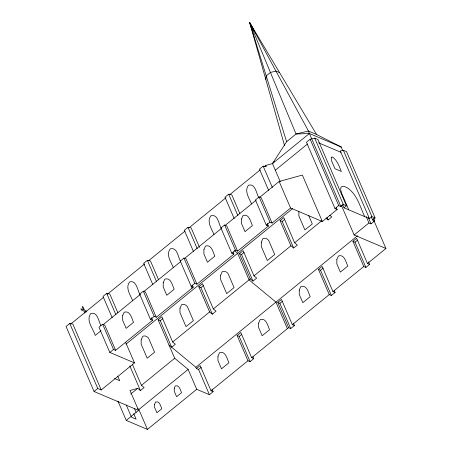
<?xml version="1.0" encoding="UTF-8"?>
<svg xmlns="http://www.w3.org/2000/svg" width="452" height="452" viewBox="0 0 452 452"><rect width="100%" height="100%" fill="white"/><g stroke="black" fill="none" stroke-linecap="round" stroke-linejoin="round"><path stroke-width="0.68" d="M298.896 211.547L298.851 215.886L304.908 229.949L312.298 223.938L308.722 215.627M265.787 79.394L266.205 75.874L270.426 72.444L275.969 71.105L279.602 72.648M264.07 166.76L265.703 165.432L272.454 163.567L286.613 141.691L296.037 134.024L308.439 131.029L316.553 134.476L341.203 146.99L342.723 150.527M280.291 181.76L272.454 163.567L274.347 161.567M125.599 342.26L134.487 362.905L101.225 389.963L72.862 324.107L69.755 323.479L66.06 326.485L94.061 391.5L138.566 410.382L126.244 420.405L117.949 401.144M117.893 312.784L109.819 294.037L106.712 293.41L103.016 296.422L112.215 317.779M158.55 279.709L150.476 260.968L147.369 260.341L143.668 263.346L152.866 284.703M199.479 247.284L191.128 227.893L188.021 227.266L184.326 230.271L193.524 251.634M239.854 213.564L231.78 194.818L228.672 194.196L224.977 197.202L234.176 218.559M265.703 165.432L266.279 166.76L263.166 166.133L259.471 169.138L268.669 190.495M70.783 324.005L103.598 297.309M107.423 294.195L144.612 263.945M148.442 260.827L185.083 231.017M188.896 227.915L225.938 197.784M229.752 194.682L260.256 169.862M272.454 163.567L309.411 133.504L341.203 146.99L339.819 146.742M342.633 204.603L344.017 207.824L346.486 205.818L317.914 139.482L314.733 138.131L310.151 139.239L306.456 142.244L335.028 208.581L337.147 209.479L322.361 221.508L290.574 208.016L279.144 181.484L302.36 175.071L322.361 221.508M275.313 170.201L307.484 144.03M151.482 317.677L152.595 320.265L115.639 350.334L104.779 325.124L102.66 324.225L98.965 327.231L109.825 352.436L134.487 362.905M192.416 285.252L193.253 287.195L156.29 317.259L145.437 292.048L143.318 291.15L139.623 294.156L150.476 319.366L152.595 320.265M233.068 252.182L233.904 254.12L196.948 284.184L186.088 258.979L183.97 258.075L180.275 261.087L192.015 288.195M267.285 223.474L268.398 226.056L237.599 251.114L226.74 225.904L224.621 225.006L220.926 228.011L231.786 253.222L233.904 254.12M290.574 208.016L272.093 223.051L261.239 197.84L259.115 196.942L255.42 199.948L266.279 225.158L268.398 226.056M103.237 324.587L140.278 294.45M143.55 291.794L180.591 261.657M184.422 258.538L221.107 228.695M225.486 225.136L256.148 200.191M259.431 197.518L279.144 181.484M101.016 330.711L95.208 335.435C93.231 328.615 85.62 320.683 90.762 313.524C97.666 311.36 98.553 321.598 100.949 325.587M109.825 352.436L113.52 349.43L115.639 350.334M150.476 319.366L154.172 316.36L156.29 317.259M196.948 284.184L194.829 283.285L191.128 286.291L193.253 287.195M231.786 253.222L235.481 250.216L237.599 251.114M266.279 225.158L269.974 222.152L272.093 223.051M126.057 344.091L292.642 208.575M158.121 319.801L161.816 316.796L172.67 342.006L175.365 344.232L171.664 347.238L160.24 320.7L158.121 319.801L174.692 358.278L188.145 369.408L196.716 389.313L209.429 394.709L213.124 391.703L212.011 389.115M198.773 286.732L202.468 283.72L213.327 308.931L216.016 311.157L212.321 314.163L209.632 311.936L198.773 286.732L200.891 287.63L212.321 314.163M239.424 253.657L243.119 250.651L253.979 275.861L256.668 278.087L252.973 281.093L250.284 278.867L239.424 253.657L241.543 254.555L252.973 281.093M280.082 220.582L283.777 217.576L294.631 242.786L297.326 245.012L293.625 248.018L290.935 245.792L280.082 220.582L282.201 221.486L293.625 248.018M160.24 320.7L162.878 318.553M200.891 287.63L203.53 285.483M241.543 254.555L244.187 252.408M282.201 221.486L284.839 219.333M94.061 391.5L97.756 388.494L101.225 389.963M335.028 208.581L338.723 205.575L340.842 206.474L343.305 204.473L346.486 205.818M172.67 342.006L209.632 311.936M213.327 308.931L250.284 278.867M253.979 275.861L290.935 245.792M294.631 242.786L321.649 220.808M325.971 218.175L328.124 219.96L331.819 216.949L329.666 215.169M130.769 394.008L137.73 388.347L140.425 390.573L144.12 387.567L141.425 385.341L132.312 364.176M141.425 385.341L174.692 358.278M344.017 207.824L369.453 218.615L371.917 216.61L375.092 217.96L372.629 219.966L371.245 216.745M196.716 389.313L147.437 429.4L138.866 409.501L188.145 369.408M341.373 205.332L354.153 235L368.934 222.972L371.052 223.87L374.748 220.864L373.64 218.288M209.429 394.709L198.575 369.499L196.456 368.6L195.885 367.273L357.538 235.763M196.456 368.6L200.151 365.595L211.005 390.799L213.124 391.703M237.108 335.525L240.803 332.519L251.662 357.73L253.781 358.628L250.086 361.634L247.967 360.736L237.108 335.525L239.227 336.424L250.086 361.634M277.76 302.456L281.455 299.45L292.314 324.655L294.433 325.559L290.738 328.564L288.619 327.66L277.76 302.456L279.878 303.354L290.738 328.564M318.417 269.381L322.112 266.375L332.966 291.585L335.085 292.484L331.389 295.489L329.271 294.591L318.417 269.381L320.536 270.279L331.389 295.489M352.91 241.317L356.605 238.311L367.459 263.522L369.583 264.42L365.883 267.426L363.764 266.527L352.91 241.317L355.029 242.221L365.883 267.426M198.575 369.499L201.213 367.352M239.227 336.424L241.865 334.277M279.878 303.354L282.523 301.207M320.536 270.279L323.174 268.132M355.029 242.221L357.668 240.074M211.005 390.799L247.967 360.736M251.662 357.73L288.619 327.66M292.314 324.655L329.271 294.591M332.966 291.585L363.764 266.527M367.459 263.522L385.94 248.487L374.51 221.955L373.437 221.062M137.73 388.347L129.995 390.483L138.566 410.382M375.092 217.96L346.52 151.618L343.345 150.273L340.311 150.951L369.453 218.615M340.842 206.474L309.411 133.504L296.037 134.024L249.69 22.6L316.553 134.476M318.626 142.832L340.881 152.279M372.629 219.966L374.748 220.864M354.153 235L385.94 248.487M86.694 311.219L84.575 310.315L83.145 306.998L82.089 306.552L83.513 309.869L80.868 308.744L81.439 310.072L84.089 311.196L84.88 313.044M85.145 311.643L86.208 312.095M114.695 378.567L119.718 380.703L117.769 376.171M126.244 420.405L147.437 429.4M234.368 250.64L237.622 253.335L249.052 279.867L275.957 302.128L287.387 328.666M168.975 345.012L195.885 367.273M137.792 408.608L138.866 409.501M254.436 31.222L249.69 22.6L284.528 145.504M255.114 32.448L255.792 33.68M250.826 25.159L249.69 22.6L286.613 141.691M343.345 150.273L371.917 216.61M368.278 217.429L371.052 223.87M366.16 216.531L368.934 222.972M364.685 216.593C360.103 206.982 357.521 195.462 348.577 188.721A15.159 5.87 50.9 0 0 342.718 186.235L340.944 187.213L340.684 189.721L341.644 193.264L348.786 209.847M368.465 261.838L369.583 264.42M314.733 138.131L343.305 204.473M310.151 139.239L338.723 205.575M336.311 207.553L337.147 209.479M327.005 217.367L328.124 219.96M334.254 290.546L335.085 292.484M263.166 166.133L272.364 187.49M259.115 196.942L269.974 222.152M258.634 197.304C256.239 193.315 255.352 183.077 248.453 185.241C243.956 191.241 249.295 198.247 251.521 203.959M293.597 323.615L294.433 325.559M228.672 194.196L237.871 215.553M224.621 225.006L235.481 250.216M221.339 228.509C218.723 224.458 218.056 213.632 210.875 215.807C206.383 221.808 211.722 228.814 213.949 234.526M252.945 356.69L253.781 358.628M188.021 227.266L197.219 248.623M183.97 258.075L194.829 283.285M180.687 261.584C178.071 257.533 177.404 246.707 170.223 248.882C165.726 254.877 171.065 261.889 173.291 267.595M147.369 260.341L156.567 281.698M143.318 291.15L154.172 316.36M140.03 294.659C137.419 290.602 136.753 279.777 129.571 281.952C125.074 287.952 130.413 294.958 132.639 300.67M106.712 293.41L115.91 314.773M129.826 365.962L140.425 390.573M102.66 324.225L113.52 349.43M134.464 408.597L136.097 412.388M133.73 413.642L136.114 419.173L131.871 417.371L131.346 416.145M126.272 405.026L131.17 416.399M69.755 323.479L97.756 388.494M309.411 133.504L308.439 131.029L249.69 22.6L251.928 29.227M331.259 157.793L331.412 160.46L334.988 168.749L341.345 171.449C339.136 166.279 337.305 160.392 332.508 156.963L331.683 157.155L331.259 157.793M122.611 315.722L122.565 320.061L126.136 328.355L133.526 322.338C131.764 318.53 130.199 310.117 124.176 312.213L122.611 315.722M141.194 339.791L141.148 344.13L147.205 358.193L154.595 352.181L148.538 338.113C147.199 336.395 144.866 335.327 142.759 336.277L141.194 339.791M163.262 282.653L163.217 286.986L166.788 295.28L174.184 289.269C172.415 285.455 170.856 277.042 164.827 279.138L163.262 282.653M154.55 404.325L154.516 407.218L156.9 412.744L161.827 408.738C160.652 406.195 159.607 400.585 155.59 401.981L154.55 404.325M179.998 308.224L179.952 312.558L186.009 326.621L193.399 320.609L187.343 306.546C186.004 304.823 183.67 303.755 181.563 304.71L179.998 308.224M174.257 388.291L174.229 391.178L176.608 396.709L181.54 392.698C180.365 390.161 179.32 384.55 175.303 385.946L174.257 388.291M203.92 249.577L203.875 253.917L207.445 262.211L214.836 256.194C213.073 252.385 211.508 243.973 205.485 246.069L203.92 249.577M220.666 275.189L220.621 279.522L226.678 293.591L234.074 287.574L228.017 273.511C226.672 271.788 224.339 270.725 222.231 271.675L220.666 275.189M217.977 356.193L217.932 360.532L221.503 368.826L228.898 362.809C227.13 359.001 225.571 350.588 219.542 352.684L217.977 356.193M241.492 219.011L241.447 223.35L245.018 231.639L252.408 225.627C250.645 221.819 249.08 213.406 243.057 215.497L241.492 219.011M261.324 242.114L261.279 246.453L267.335 260.516L274.726 254.504L268.669 240.436C267.33 238.718 264.996 237.65 262.889 238.599L261.324 242.114M258.634 323.123L258.589 327.457L262.16 335.751L269.55 329.74C267.787 325.926 266.222 317.513 260.199 319.609L258.634 323.123M299.286 290.048L299.241 294.388L302.812 302.682L310.202 296.665C308.439 292.856 306.874 284.444 300.851 286.54L299.286 290.048M336.859 259.482L336.813 263.821L340.384 272.11L347.774 266.098C346.012 262.29 344.447 253.877 338.424 255.968L336.859 259.482"/></g></svg>
